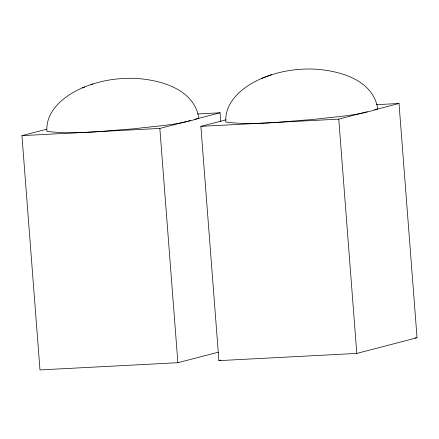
<?xml version="1.0" encoding="UTF-8"?>
<svg xmlns="http://www.w3.org/2000/svg" width="439" height="439" viewBox="0 0 439 439"><rect width="100%" height="100%" fill="white"/><g stroke="black" fill="none" stroke-linecap="round" stroke-linejoin="round"><path stroke-width="0.66" d="M82.406 87.866C64.994 95.351 45.491 110.359 46.902 131.338C75.7 135.064 104.959 130.679 133.785 128.841C155.494 125.949 178.009 125.384 198.856 118.223C194.329 88.903 160.032 79.613 134.647 78.383C116.818 77.747 98.824 80.831 82.406 87.866L84.815 86.944M261.331 78.581C243.925 86.06 224.417 101.069 225.833 122.047C254.625 125.773 283.885 121.389 312.711 119.551C334.419 116.659 356.934 116.094 377.781 108.932C373.26 79.613 338.963 70.322 313.572 69.093C295.743 68.446 277.755 71.552 261.331 78.581L271.768 74.63M90.999 84.628L92.843 83.92M218.26 352.215L177.872 362.707L39.976 369.923L21.95 135.64L46.446 129.28M21.95 135.64L159.845 128.424L186.992 121.378M188.315 121.032L190.301 120.516M194.932 119.315L220.098 112.779L220.779 121.658M376.497 104.669L399.024 103.489L417.05 337.767L356.797 353.417L218.902 360.633L200.875 126.35L226.036 119.82M200.875 126.35L338.771 119.134L367.24 111.742M374.527 109.849L399.024 103.489M218.902 360.633L220.888 360.117M197.566 113.959L220.098 112.779M415.003 337.876L416.37 337.805M338.771 119.134L356.797 353.417M159.845 128.424L177.872 362.707"/></g></svg>
